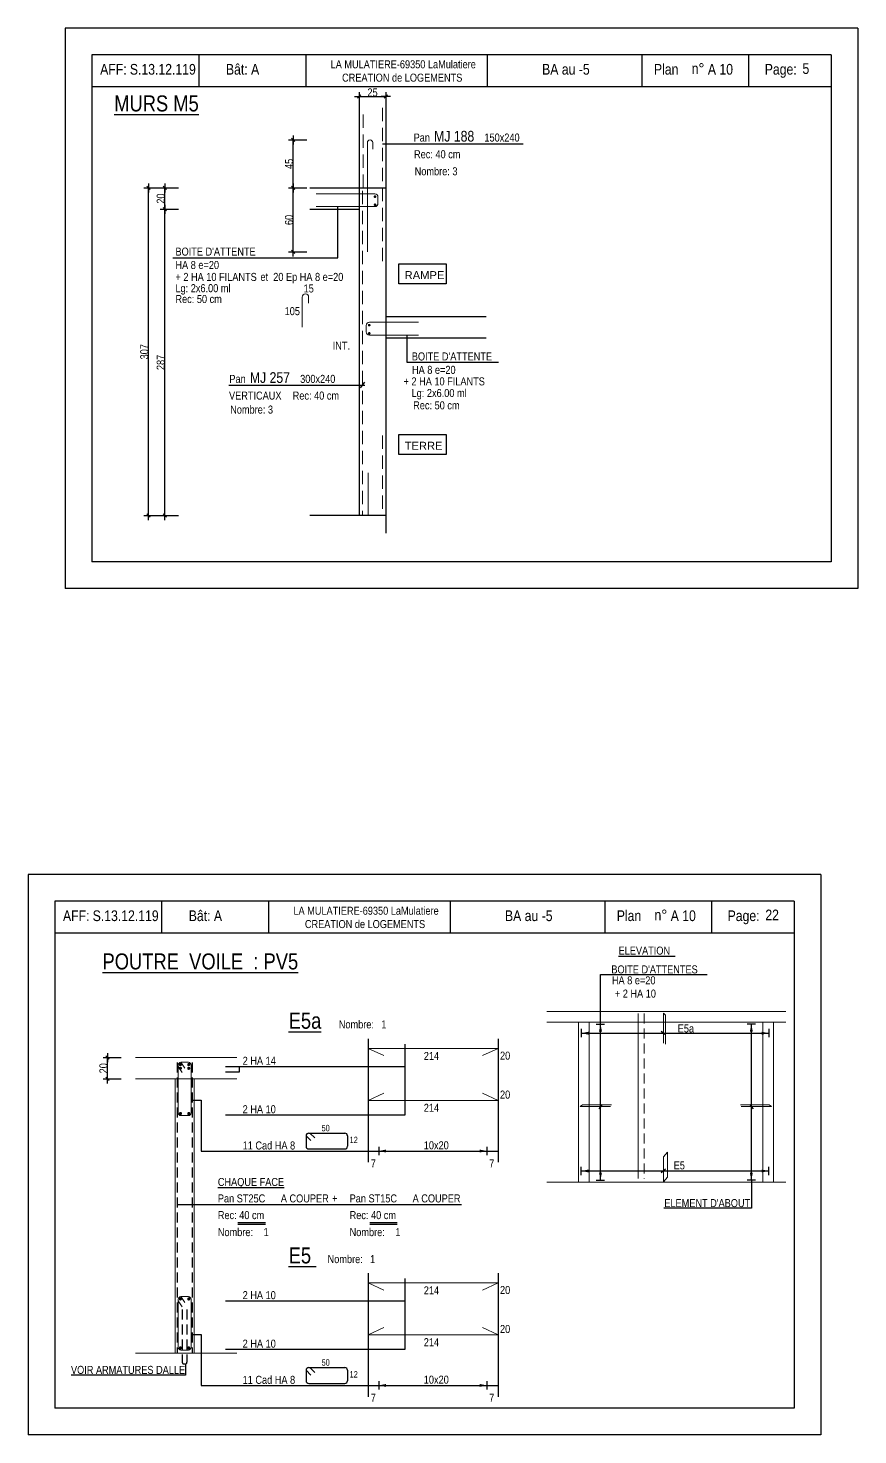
# Model space of a CAD drawing. Header units: metres. Extents: x -9927 to 45032, y -190416 to 12166.
# Drawn here: x 6372 to 7927, y -132466 to -129830 of the extents above; entities that cross this region are included whole.
import ezdxf
from ezdxf.enums import TextEntityAlignment as Align

# ---------------------------------------------------------------- set-up
doc = ezdxf.new("R2010")
doc.units = ezdxf.units.M
doc.header["$PDMODE"] = 65
doc.linetypes.add('CACHE2', pattern=[0.1875, 0.125, -0.0625])
for name, color, linetype in [('01_cote_gen', 4, 'Continuous'), ('01_fenetres', 171, 'Continuous'), ('01_linteaux', 3, 'Continuous'), ('01_murs_coup', 5, 'Continuous'), ('01_sem', 42, 'Continuous'), ('01_texte', 230, 'Continuous'), ('AA_COTES', 2, 'Continuous')]:
    doc.layers.add(name, color=color, linetype=linetype)
doc.styles.add('MATTE_TXT', font='arial.ttf')
doc.styles.add('STYLE2', font='ARIALN.TTF')
doc.dimstyles.new('JB25', dxfattribs={"dimscale": 0.1, "dimtxt": 150, "dimasz": 17, "dimexe": 0.1, "dimexo": 0.1, "dimgap": 0.09, "dimtad": 1, "dimdec": 1, "dimlfac": 0.5, "dimdsep": 46, "dimtxsty": 'STYLE2', "dimblk1": 'BOND_G', "dimblk2": 'BOND_D', "dimsah": 1, "dimcen": 1.5, "dimdle": 0.01, "dimse1": 1, "dimse2": 1, "dimclrd": 4, "dimclre": 2, "dimclrt": 5, "dimadec": 0, "dimazin": 0, "dimtfac": 2.333333, "dimtdec": 1, "dimtix": 1, "dimtmove": 2, "dimatfit": 3, "dimldrblk": 'BOND_G', "dimfxl": 1, "dimtolj": 1, "dimtzin": 0, "dimarcsym": 0})

# ---------------------------------------------------------------- blocks, each defined once
blk = doc.blocks.new('BOND_G')
at = {"layer": 'AA_COTES', "color": 0}
for p, q in [((5, 0), (-5, 0)), ((1.8, 1.8), (-1.8, -1.8)), ((0, -5), (0, 15))]:
    blk.add_line(p, q, dxfattribs=at)
blk = doc.blocks.new('BOND_D')
at = {"layer": 'AA_COTES', "color": 0}
for p, q in [((5, 0), (-5, 0)), ((-1.8, -1.8), (1.8, 1.8)), ((0, 5), (0, -15))]:
    blk.add_line(p, q, dxfattribs=at)
blk = doc.blocks.new('*D1198')
at = {"layer": '01_cote_gen', "color": 4, "lineweight": -2, "transparency": 16777216}
blk.add_line((6628.2, -130168), (6628.2, -130131.4), dxfattribs=at)
at = {"layer": 'DEFPOINTS', "color": 0, "lineweight": 0, "transparency": 16777216}
for p in [(6628.2, -130129.7), (6653.7, -130129.7), (6653.7, -130169.7)]:
    blk.add_point(p, dxfattribs=at)
at = {"layer": '01_cote_gen', "color": 4, "lineweight": -2, "transparency": 16777216, "xscale": 1.7, "yscale": 1.7, "zscale": 1.7}
for name, p, rotation in [('BOND_D', (6628.2, -130129.7), 90), ('BOND_G', (6628.2, -130169.7), 270)]:
    blk.add_blockref(name, p, dxfattribs=dict(at, rotation=rotation))
at = {"layer": '01_cote_gen', "color": 5, "lineweight": 0, "transparency": 16777216, "insert": (6620.6, -130149.7), "char_height": 15, "attachment_point": 5, "rotation": 90, "style": 'STYLE2'}
blk.add_mtext('\\A1;20', dxfattribs=at)
blk = doc.blocks.new('*D1199')
at = {"layer": '01_cote_gen', "color": 4, "lineweight": -2, "transparency": 16777216}
blk.add_line((6868.7, -130128), (6868.7, -130041.4), dxfattribs=at)
at = {"layer": 'DEFPOINTS', "color": 0, "lineweight": 0, "transparency": 16777216}
for p in [(6868.7, -130039.7), (6998.4, -130039.7), (6961.8, -130129.7)]:
    blk.add_point(p, dxfattribs=at)
at = {"layer": '01_cote_gen', "color": 4, "lineweight": -2, "transparency": 16777216, "xscale": 1.7, "yscale": 1.7, "zscale": 1.7}
for name, p, rotation in [('BOND_D', (6868.7, -130039.7), 90), ('BOND_G', (6868.7, -130129.7), 270)]:
    blk.add_blockref(name, p, dxfattribs=dict(at, rotation=rotation))
at = {"layer": '01_cote_gen', "color": 5, "lineweight": 0, "transparency": 16777216, "insert": (6861, -130084.7), "char_height": 15, "attachment_point": 5, "rotation": 90, "style": 'STYLE2'}
blk.add_mtext('\\A1;45', dxfattribs=at)
blk = doc.blocks.new('*D1200')
at = {"layer": '01_cote_gen', "color": 4, "lineweight": -2, "transparency": 16777216}
blk.add_line((6994.1, -129958.5), (7040.7, -129958.5), dxfattribs=at)
at = {"layer": 'DEFPOINTS', "color": 0, "lineweight": 0, "transparency": 16777216}
for p in [(6992.4, -129958.9), (7042.4, -129958.5), (7042.4, -129958.9)]:
    blk.add_point(p, dxfattribs=at)
at = {"layer": '01_cote_gen', "color": 4, "lineweight": -2, "transparency": 16777216, "xscale": 1.7, "yscale": 1.7, "zscale": 1.7, "rotation": 180}
blk.add_blockref('BOND_G', (6992.4, -129958.5), dxfattribs=at)
at = {"layer": '01_cote_gen', "color": 4, "lineweight": -2, "transparency": 16777216, "xscale": 1.7, "yscale": 1.7, "zscale": 1.7}
blk.add_blockref('BOND_D', (7042.4, -129958.5), dxfattribs=at)
at = {"layer": '01_cote_gen', "color": 5, "lineweight": 0, "transparency": 16777216, "insert": (7017.4, -129950.8), "char_height": 15, "attachment_point": 5, "style": 'STYLE2'}
blk.add_mtext('\\A1;25', dxfattribs=at)
blk = doc.blocks.new('*D1201')
at = {"layer": '01_cote_gen', "color": 4, "lineweight": -2, "transparency": 16777216}
blk.add_line((6868.7, -130248), (6868.7, -130131.4), dxfattribs=at)
at = {"layer": 'DEFPOINTS', "color": 0, "lineweight": 0, "transparency": 16777216}
for p in [(6868.7, -130129.7), (7012, -130129.7), (7002.9, -130249.7)]:
    blk.add_point(p, dxfattribs=at)
at = {"layer": '01_cote_gen', "color": 4, "lineweight": -2, "transparency": 16777216, "xscale": 1.7, "yscale": 1.7, "zscale": 1.7}
for name, p, rotation in [('BOND_D', (6868.7, -130129.7), 90), ('BOND_G', (6868.7, -130249.7), 270)]:
    blk.add_blockref(name, p, dxfattribs=dict(at, rotation=rotation))
at = {"layer": '01_cote_gen', "color": 5, "lineweight": 0, "transparency": 16777216, "insert": (6861, -130189.7), "char_height": 15, "attachment_point": 5, "rotation": 90, "style": 'STYLE2'}
blk.add_mtext('\\A1;60', dxfattribs=at)
blk = doc.blocks.new('*D1211')
at = {"layer": '01_cote_gen', "color": 4, "lineweight": -2, "transparency": 16777216}
blk.add_line((6597.5, -130742), (6597.5, -130131.4), dxfattribs=at)
at = {"layer": 'DEFPOINTS', "color": 0, "lineweight": 0, "transparency": 16777216}
for p in [(6597.5, -130129.7), (6917.5, -130129.7), (6861.7, -130743.7)]:
    blk.add_point(p, dxfattribs=at)
at = {"layer": '01_cote_gen', "color": 4, "lineweight": -2, "transparency": 16777216, "xscale": 1.7, "yscale": 1.7, "zscale": 1.7}
for name, p, rotation in [('BOND_D', (6597.5, -130129.7), 90), ('BOND_G', (6597.5, -130743.7), 270)]:
    blk.add_blockref(name, p, dxfattribs=dict(at, rotation=rotation))
at = {"layer": '01_cote_gen', "color": 5, "lineweight": 0, "transparency": 16777216, "insert": (6589.8, -130436.7), "char_height": 15, "attachment_point": 5, "rotation": 90, "style": 'STYLE2'}
blk.add_mtext('\\A1;307', dxfattribs=at)
blk = doc.blocks.new('*D1212')
at = {"layer": '01_cote_gen', "color": 4, "lineweight": -2, "transparency": 16777216}
blk.add_line((6628.2, -130742), (6628.2, -130171.4), dxfattribs=at)
at = {"layer": 'DEFPOINTS', "color": 0, "lineweight": 0, "transparency": 16777216}
for p in [(6628.2, -130169.7), (6653.7, -130169.7), (6894.6, -130743.7)]:
    blk.add_point(p, dxfattribs=at)
at = {"layer": '01_cote_gen', "color": 4, "lineweight": -2, "transparency": 16777216, "xscale": 1.7, "yscale": 1.7, "zscale": 1.7}
for name, p, rotation in [('BOND_D', (6628.2, -130169.7), 90), ('BOND_G', (6628.2, -130743.7), 270)]:
    blk.add_blockref(name, p, dxfattribs=dict(at, rotation=rotation))
at = {"layer": '01_cote_gen', "color": 5, "lineweight": 0, "transparency": 16777216, "insert": (6620.6, -130456.7), "char_height": 15, "attachment_point": 5, "rotation": 90, "style": 'STYLE2'}
blk.add_mtext('\\A1;287', dxfattribs=at)
blk = doc.blocks.new('*D1247')
at = {"layer": '01_cote_gen', "color": 4, "linetype": 'Continuous', "lineweight": -2, "transparency": 16777216}
blk.add_line((6520.9, -131797.8), (6520.9, -131761.2), dxfattribs=at)
at = {"layer": 'DEFPOINTS', "color": 0, "linetype": 'Continuous', "lineweight": 0, "transparency": 16777216}
for p in [(6520.9, -131759.5), (6596.5, -131759.5), (6596.5, -131799.5)]:
    blk.add_point(p, dxfattribs=at)
at = {"layer": '01_cote_gen', "color": 4, "linetype": 'Continuous', "lineweight": -2, "transparency": 16777216, "xscale": 1.7, "yscale": 1.7, "zscale": 1.7}
for name, p, rotation in [('BOND_D', (6520.9, -131759.5), 90), ('BOND_G', (6520.9, -131799.5), 270)]:
    blk.add_blockref(name, p, dxfattribs=dict(at, rotation=rotation))
at = {"layer": '01_cote_gen', "color": 5, "linetype": 'Continuous', "lineweight": 0, "transparency": 16777216, "insert": (6513.3, -131779.5), "char_height": 15, "attachment_point": 5, "rotation": 90, "style": 'STYLE2'}
blk.add_mtext('\\A1;20', dxfattribs=at)

msp = doc.modelspace()

# ---------------------------------------------------------------- linework, layer by layer
at = {"layer": '01_cote_gen', "color": 5, "linetype": 'Continuous', "lineweight": 0}
msp.add_line((7515.08, -131676.52), (7515.08, -131986.27), dxfattribs=at)
at = {"layer": '01_cote_gen', "color": 5, "linetype": 'CACHE2', "lineweight": 0, "ltscale": 150}
msp.add_line((7526.23, -131676.52), (7526.23, -131986.76), dxfattribs=at)
at = {"layer": '01_fenetres', "ltscale": 30}
for p, q in [((6491.76, -129880.27), (6491.76, -130830.27)), ((6491.76, -129880.27), (6491.76, -130830.27)), ((6491.76, -129880.27), (6491.76, -130830.27)), ((7876.76, -129880.27), (6491.76, -129880.27)), ((6691.76, -129880.27), (6691.76, -129940.27)), ((6892.16, -129880.27), (6892.16, -129940.27)), ((7232.33, -129880.27), (7232.33, -129940.27)), ((7522.63, -129940.27), (7522.63, -129880.27)), ((7722.63, -129940.27), (7722.63, -129880.27)), ((7876.76, -129880.27), (7876.76, -130830.27)), ((7876.76, -129940.27), (6491.76, -129940.27)), ((7876.76, -130830.27), (6491.76, -130830.27)), ((6422.12, -131466.46), (6422.12, -132416.46)), ((7807.12, -131466.46), (6422.12, -131466.46)), ((6622.12, -131466.46), (6622.12, -131526.46)), ((6822.52, -131466.46), (6822.52, -131526.46)), ((7162.69, -131466.46), (7162.69, -131526.46)), ((7452.99, -131526.46), (7452.99, -131466.46)), ((7652.99, -131526.46), (7652.99, -131466.46)), ((7807.12, -131466.46), (7807.12, -132416.46)), ((7807.12, -131526.46), (6422.12, -131526.46)), ((7807.12, -132416.46), (6422.12, -132416.46))]:
    msp.add_line(p, q, dxfattribs=at)
at = {"layer": '01_linteaux', "linetype": 'Continuous'}
for p, q in [((6892.91, -131906.11), (6892.91, -131925.72)), ((6892.91, -131906.11), (6901.91, -131915.11)), ((6897.91, -131901.11), (6965.49, -131901.11)), ((6900.1, -131901.11), (6909.1, -131910.11)), ((6970.49, -131906.11), (6970.49, -131925.72)), ((6897.91, -131930.72), (6965.49, -131930.72)), ((6892.91, -132345.35), (6892.91, -132364.96)), ((6892.91, -132345.35), (6901.91, -132354.34)), ((6897.91, -132340.35), (6965.49, -132340.35)), ((6900.1, -132340.35), (6909.1, -132349.34)), ((6970.49, -132345.35), (6970.49, -132364.96)), ((6897.91, -132369.96), (6965.49, -132369.96))]:
    msp.add_line(p, q, dxfattribs=at)
for centre, start, end in [((6897.91, -131906.11), 90, 180), ((6965.49, -131906.11), 0, 90), ((6897.91, -131925.72), 180, 270), ((6965.49, -131925.72), 270, 0), ((6897.91, -132345.35), 90, 180), ((6965.49, -132345.35), 0, 90), ((6897.91, -132364.96), 180, 270), ((6965.49, -132364.96), 270, 0)]:
    msp.add_arc(centre, 5, start, end, dxfattribs=at)
at = {"layer": '01_murs_coup'}
for p, q in [((6992.36, -129958.92), (6992.36, -130129.69)), ((7042.36, -129958.92), (7042.36, -130776.74)), ((6899.93, -130129.69), (7042.36, -130129.69)), ((6992.36, -130129.69), (6992.36, -130743.7)), ((6899.93, -130169.69), (6992.36, -130169.69)), ((7042.36, -130370.58), (7230.39, -130370.58)), ((7042.36, -130410.58), (7230.39, -130410.58)), ((7042.36, -130743.7), (6899.93, -130743.7))]:
    msp.add_line(p, q, dxfattribs=at)
at = {"layer": '01_sem', "color": 2, "linetype": 'CACHE2', "lineweight": 0, "ltscale": 200}
for p, q in [((6999.61, -130129.69), (6999.61, -129986.75)), ((7036.36, -130593.7), (7036.36, -130743.7))]:
    msp.add_line(p, q, dxfattribs=at)
at = {"layer": '01_sem', "color": 5, "linetype": 'CACHE2', "lineweight": 0, "ltscale": 200}
for p, q in [((7036.36, -129979.69), (7036.36, -130279.69)), ((6998.36, -130135.03), (6998.36, -130743.7))]:
    msp.add_line(p, q, dxfattribs=at)
at = {"layer": '01_sem', "color": 2, "lineweight": 0, "ltscale": 7}
for p, q in [((7007.69, -130044.69), (7007.69, -130249.69)), ((7017.69, -130044.69), (7017.69, -130057)), ((7021.58, -130140.7), (6912.04, -130140.7)), ((7027.58, -130146.7), (7027.58, -130158.7)), ((7021.58, -130164.7), (6912.04, -130164.7)), ((6885.68, -130334.23), (6885.68, -130390.38)), ((6897.68, -130334.23), (6897.68, -130345.44)), ((7011.75, -130381.58), (7103.29, -130381.58)), ((7005.75, -130387.58), (7005.75, -130399.58)), ((7011.75, -130405.58), (7103.29, -130405.58)), ((7009.07, -130663.7), (7009.07, -130743.7)), ((7344.01, -131672.83), (7791.78, -131672.83)), ((7562.51, -131675.91), (7562.51, -131732.58)), ((7562.51, -131675.91), (7566.04, -131680.14)), ((7344.01, -131692.83), (7791.78, -131692.83)), ((7403.11, -131692.83), (7403.11, -131992.83)), ((7423.11, -131692.83), (7423.11, -131992.83)), ((7566.04, -131680.14), (7566.04, -131734.07)), ((7748.63, -131692.83), (7748.63, -131992.83)), ((7768.63, -131692.83), (7768.63, -131992.83)), ((7009.33, -131742.45), (7038.66, -131755.79)), ((7009.33, -131742.45), (7252.81, -131742.45)), ((7252.81, -131742.45), (7223.49, -131755.79)), ((6573.41, -131759.45), (6763.39, -131759.45)), ((6653.45, -131773.22), (6653.45, -131863.22)), ((6653.45, -131776), (6660.8, -131787.2)), ((6658.45, -131768.22), (6672.45, -131768.22)), ((6658.45, -131768.22), (6665.8, -131779.41)), ((6677.45, -131773.22), (6677.45, -131863.22)), ((6573.41, -131799.45), (6763.39, -131799.45)), ((6647.45, -131799.45), (6647.45, -132313.45)), ((6683.45, -131799.45), (6683.45, -132313.45)), ((7009.33, -131839.62), (7038.66, -131826.28)), ((7252.81, -131839.62), (7223.49, -131826.28)), ((7009.33, -131839.62), (7252.81, -131839.62)), ((7406.74, -131851.38), (7410.97, -131847.84)), ((7406.74, -131851.38), (7463.4, -131851.38)), ((7410.97, -131847.84), (7464.89, -131847.84)), ((7760.77, -131847.84), (7706.84, -131847.84)), ((7765, -131851.38), (7708.33, -131851.38)), ((7760.77, -131847.84), (7765, -131851.38)), ((6658.45, -131868.22), (6672.45, -131868.22)), ((7562.51, -131945.33), (7569.78, -131936.62)), ((7569.78, -131983.67), (7569.78, -131936.62)), ((7562.51, -131992.38), (7562.51, -131945.33)), ((7344.01, -131992.83), (7791.78, -131992.83)), ((7562.51, -131992.38), (7569.78, -131983.67)), ((7009.33, -132181.69), (7252.81, -132181.69)), ((7009.33, -132181.69), (7038.66, -132195.03)), ((7252.81, -132181.69), (7223.49, -132195.03)), ((6653.45, -132212.45), (6653.45, -132302.45)), ((6653.45, -132215.23), (6660.8, -132226.43)), ((6658.45, -132207.45), (6672.45, -132207.45)), ((6658.45, -132207.45), (6665.8, -132218.65)), ((6677.45, -132212.45), (6677.45, -132302.45)), ((7009.33, -132278.86), (7038.66, -132265.52)), ((7009.33, -132278.86), (7252.81, -132278.86)), ((7252.81, -132278.86), (7223.49, -132265.52)), ((6658.45, -132307.45), (6672.45, -132307.45)), ((6573.41, -132313.45), (6763.39, -132313.45)), ((6590.03, -132313.45), (6742.33, -132313.45))]:
    msp.add_line(p, q, dxfattribs=at)
at = {"layer": '01_sem', "color": 2, "lineweight": 0, "ltscale": 7, "flags": 128}
for points, const_width in [([(7023.31, -130146.02, -1), (7020.81, -130146.02, -1)], 2.5), ([(7023.38, -130161.35, -1), (7020.88, -130161.35, -1)], 2.5), ([(7010.02, -130386.9, 1), (7012.52, -130386.9, 1)], 2.5), ([(7009.95, -130402.23, 1), (7012.45, -130402.23, 1)], 2.5), ([(6655.97, -131772.52, 1), (6658.97, -131772.52, 1)], 3), ([(6655.97, -131779.52, 1), (6658.97, -131779.52, 1)], 3), ([(6671.61, -131772.52, 1), (6674.61, -131772.52, 1)], 3), ([(6671.61, -131779.52, 1), (6674.61, -131779.52, 1)], 3), ([(6655.97, -131864.37, 1), (6658.97, -131864.37, 1)], 3), ([(6671.61, -131864.37, 1), (6674.61, -131864.37, 1)], 3), ([(6655.97, -132211.76, 1), (6658.97, -132211.76, 1)], 3), ([(6671.61, -132211.76, 1), (6674.61, -132211.76, 1)], 3), ([(6655.97, -132303.61, 1), (6658.97, -132303.61, 1)], 3), ([(6671.61, -132303.61, 1), (6674.61, -132303.61, 1)], 3)]:
    msp.add_lwpolyline(points, format="xyb", close=True, dxfattribs=dict(at, const_width=const_width))
at = {"layer": '01_sem', "color": 2, "lineweight": 0, "ltscale": 7}
for centre, radius, start, end in [((7012.69, -130044.69), 5, 90, 180), ((7012.69, -130044.69), 5, 0, 90), ((7021.58, -130146.7), 6, 0, 90), ((7021.58, -130158.7), 6, 270, 0), ((6891.68, -130334.23), 6, 90, 180), ((6891.68, -130334.23), 6, 0, 90), ((7011.75, -130387.58), 6, 90, 180), ((7011.75, -130399.58), 6, 180, 270), ((6658.45, -131773.22), 5, 90, 180), ((6672.45, -131773.22), 5, 0, 90), ((6658.45, -131863.22), 5, 180, 270), ((6672.45, -131863.22), 5, 270, 0), ((6658.45, -132212.45), 5, 90, 180), ((6672.45, -132212.45), 5, 0, 90), ((6658.45, -132302.45), 5, 180, 270), ((6672.45, -132302.45), 5, 270, 0)]:
    msp.add_arc(centre, radius, start, end, dxfattribs=at)
at = {"layer": '01_texte', "ltscale": 30}
for p, q in [((6441.76, -129830.27), (6441.76, -130880.27)), ((7926.76, -129830.27), (6441.76, -129830.27)), ((7926.76, -129830.27), (7926.76, -130880.27)), ((7926.76, -130880.27), (6441.76, -130880.27)), ((6372.12, -131416.46), (6372.12, -132466.46)), ((7857.12, -131416.46), (6372.12, -131416.46)), ((7857.12, -131416.46), (7857.12, -132466.46)), ((7436.5, -131696.74), (7452.14, -131696.74)), ((7444.56, -131988.96), (7444.56, -131696.74)), ((7735.24, -131696.74), (7719.6, -131696.74)), ((7727.18, -131988.96), (7727.18, -131696.74)), ((7009.33, -131724.51), (7009.33, -131955.73)), ((7252.81, -131724.51), (7252.81, -131955.73)), ((7408.48, -131705.67), (7408.48, -131721.31)), ((7408.48, -131713.73), (7760.16, -131713.73)), ((7566.64, -131717.04), (7558.37, -131710.42)), ((7760.16, -131705.67), (7760.16, -131721.31)), ((7078.34, -131866.72), (7078.34, -131734.04)), ((6741.93, -131775.86), (7078.34, -131775.86)), ((6767.81, -131775.86), (6767.81, -131786.54)), ((6767.81, -131786.54), (6742, -131786.54)), ((6677.45, -131839.19), (6696.62, -131839.19)), ((6696.62, -131839.19), (6696.62, -131934.58)), ((7447.87, -131847.24), (7441.25, -131855.52)), ((7723.86, -131847.24), (7730.49, -131855.52)), ((6741.93, -131866.72), (7078.34, -131866.72)), ((6696.62, -131934.58), (7252.81, -131934.58)), ((7029.05, -131926.52), (7029.05, -131942.16)), ((7231.72, -131926.52), (7231.72, -131942.16)), ((7408.48, -131979.98), (7408.48, -131964.34)), ((7760.16, -131979.98), (7760.16, -131964.34)), ((7408.48, -131971.92), (7760.16, -131971.92)), ((7436.5, -131988.96), (7452.14, -131988.96)), ((7566.64, -131968.61), (7558.37, -131975.23)), ((7735.24, -131988.96), (7719.6, -131988.96)), ((7727.18, -131988.96), (7727.18, -132041.61)), ((7727.18, -132041.61), (7562.94, -132041.61)), ((7009.33, -132163.75), (7009.33, -132394.96)), ((7078.34, -132305.96), (7078.34, -132173.27)), ((7252.81, -132163.75), (7252.81, -132394.96)), ((6741.93, -132215.1), (7078.34, -132215.1)), ((6677.45, -132278.42), (6696.62, -132278.42)), ((6696.62, -132278.42), (6696.62, -132373.82)), ((6741.93, -132305.96), (7078.34, -132305.96)), ((6666.75, -132333.51), (6666.75, -132354.73)), ((6666.75, -132354.73), (6452.96, -132354.73)), ((6696.62, -132373.82), (7252.81, -132373.82)), ((7029.05, -132365.76), (7029.05, -132381.4)), ((7231.72, -132365.76), (7231.72, -132381.4)), ((7857.12, -132466.46), (6372.12, -132466.46))]:
    msp.add_line(p, q, dxfattribs=at)
at = {"layer": '01_texte'}
for p, q in [((7036.36, -130046.95), (7299.35, -130046.95)), ((6952.45, -130260.41), (6952.45, -130164.7)), ((6643.16, -130260.41), (6952.45, -130260.41)), ((7082.28, -130456.86), (7082.28, -130405.58)), ((7253.51, -130456.86), (7082.28, -130456.86)), ((6748.35, -130499.22), (7003.09, -130499.22)), ((7002.46, -130493.94), (6994.27, -130504.49)), ((7444.32, -131603.72), (7644.62, -131603.72)), ((7444.32, -131696.74), (7444.32, -131603.72)), ((6651.45, -132034.94), (6937.47, -132034.94)), ((6898.36, -132034.94), (7184.38, -132034.94)), ((6816.93, -132069.13), (6765.17, -132069.13)), ((6816.93, -132072.43), (6765.17, -132072.43)), ((7063.83, -132069.13), (7012.08, -132069.13)), ((7063.83, -132072.43), (7012.08, -132072.43))]:
    msp.add_line(p, q, dxfattribs=at)
at = {"layer": '01_texte', "linetype": 'CACHE2', "ltscale": 150}
for p, q in [((6651.45, -131768.43), (6651.45, -132313.45)), ((6679.45, -131768.43), (6679.45, -132313.45)), ((6660.92, -132231.67), (6660.92, -132330.51)), ((6669.75, -132231.67), (6669.75, -132330.51)), ((6663.92, -132333.51), (6666.75, -132333.51))]:
    msp.add_line(p, q, dxfattribs=at)
at = {"layer": '01_texte', "elevation": 9.99}
for points in [[(7066.51, -130272.06), (7155.1, -130272.06), (7155.1, -130309.35), (7066.51, -130309.35)], [(7066.51, -130591.76), (7155.1, -130591.76), (7155.1, -130629.05), (7066.51, -130629.05)]]:
    msp.add_lwpolyline(points, close=True, dxfattribs=at)
at = {"layer": '01_texte', "linetype": 'CACHE2', "ltscale": 150}
for centre, start, end in [((6663.92, -132330.51), 180, 270), ((6666.75, -132330.51), 270, 0)]:
    msp.add_arc(centre, 3, start, end, dxfattribs=at)
at = {"layer": '01_texte', "ltscale": 30}
for points in [[(7444.56, -131696.74), (7441.8, -131710.56), (7444.56, -131710.56)], [(7444.56, -131696.74), (7447.31, -131710.56), (7444.56, -131710.56)], [(7727.18, -131696.74), (7724.42, -131710.56), (7727.18, -131710.56)], [(7727.18, -131696.74), (7729.93, -131710.56), (7727.18, -131710.56)], [(7408.48, -131713.73), (7422.3, -131710.98), (7422.3, -131713.73)], [(7408.48, -131713.73), (7422.3, -131716.49), (7422.3, -131713.73)], [(7760.16, -131713.73), (7746.34, -131710.98), (7746.34, -131713.73)], [(7760.16, -131713.73), (7746.34, -131716.49), (7746.34, -131713.73)], [(7029.05, -131934.58), (7042.87, -131931.83), (7042.87, -131934.58)], [(7029.05, -131934.58), (7042.87, -131937.34), (7042.87, -131934.58)], [(7231.72, -131934.58), (7217.9, -131931.83), (7217.9, -131934.58)], [(7231.72, -131934.58), (7217.9, -131937.34), (7217.9, -131934.58)], [(7408.48, -131971.92), (7422.3, -131969.17), (7422.3, -131971.92)], [(7408.48, -131971.92), (7422.3, -131974.68), (7422.3, -131971.92)], [(7444.56, -131988.96), (7441.8, -131975.14), (7444.56, -131975.14)], [(7444.56, -131988.96), (7447.31, -131975.14), (7444.56, -131975.14)], [(7727.18, -131988.96), (7724.42, -131975.14), (7727.18, -131975.14)], [(7727.18, -131988.96), (7729.93, -131975.14), (7727.18, -131975.14)], [(7760.16, -131971.92), (7746.34, -131969.17), (7746.34, -131971.92)], [(7760.16, -131971.92), (7746.34, -131974.68), (7746.34, -131971.92)], [(7029.05, -132373.82), (7042.87, -132371.06), (7042.87, -132373.82)], [(7029.05, -132373.82), (7042.87, -132376.57), (7042.87, -132373.82)], [(7231.72, -132373.82), (7217.9, -132371.06), (7217.9, -132373.82)], [(7231.72, -132373.82), (7217.9, -132376.57), (7217.9, -132373.82)]]:
    msp.add_solid(points, dxfattribs=at)

# ---------------------------------------------------------------- texts
at = {"layer": '01_texte'}
for s, height, style, p in [('AFF:', 20, 'STYLE2', (6507.06, -129917.42)), ('S.13.12.119', 20, 'STYLE2', (6562.72, -129917.42)), ('Bât: A', 20, 'STYLE2', (6742.7, -129917.42)), ('LA MULATIERE-69350 LaMulatiere', 15, 'STYLE2', (6938.85, -129905.55)), ('BA au -5', 20, 'STYLE2', (7335.16, -129917.42)), ('Plan', 20, 'STYLE2', (7544.68, -129917.42)), ('n%%D', 20, 'STYLE2', (7615.36, -129915.98)), ('A 10', 20, 'STYLE2', (7645.7, -129917.42)), ('Page:', 20, 'STYLE2', (7752.35, -129917.42)), ('5', 20, 'STYLE2', (7823.03, -129915.98)), ('CREATION de LOGEMENTS', 15, 'STYLE2', (6960.34, -129930.55)), ('%%UMURS M5', 30, 'STYLE2', (6533.4, -129986.34)), (' Pan    ', 15, 'STYLE2', (7089.6, -130042.83)), ('MJ 188', 20, 'STYLE2', (7132.83, -130042.83)), ('150x240', 15, 'STYLE2', (7227.05, -130042.83)), ('Rec: 40 cm', 15, 'STYLE2', (7095.24, -130074.11)), ('Nombre: 3', 15, 'STYLE2', (7096.39, -130106.02)), ("BOITE D'ATTENTE", 15, 'STYLE2', (6648.15, -130256.54)), ('HA 8 e=20', 15, 'STYLE2', (6648.15, -130281.68)), ('+ 2 HA 10 FILANTS', 15, 'STYLE2', (6648.15, -130303.99)), ('et  20 Ep HA 8 e=20', 15, 'STYLE2', (6807.43, -130303.99)), ('RAMPE', 15, 'MATTE_TXT', (7077.55, -130300.66, 9.99)), ('Lg: 2x6.00 ml', 15, 'STYLE2', (6648.15, -130325.12)), ('Rec: 50 cm', 15, 'STYLE2', (6648.15, -130345.41)), ('15', 15, 'STYLE2', (6888.24, -130325.63)), ('105', 15, 'STYLE2', (6852.71, -130368.11)), ('INT.', 15, 'STYLE2', (6942.77, -130432.76)), ("BOITE D'ATTENTE", 15, 'STYLE2', (7091.03, -130452.99)), ('HA 8 e=20', 15, 'STYLE2', (7091.34, -130478.14)), (' Pan    ', 15, 'STYLE2', (6744.36, -130495.1)), ('MJ 257 ', 20, 'STYLE2', (6787.59, -130495.1)), ('300x240', 15, 'STYLE2', (6881.82, -130495.1)), ('+ 2 HA 10 FILANTS', 15, 'STYLE2', (7075.53, -130499.76)), ('VERTICAUX', 15, 'STYLE2', (6748.52, -130526.38)), ('Rec: 40 cm', 15, 'STYLE2', (6867.82, -130526.38)), ('Lg: 2x6.00 ml', 15, 'STYLE2', (7090.58, -130521.58)), ('Nombre: 3', 15, 'STYLE2', (6750.72, -130552.59)), ('Rec: 50 cm', 15, 'STYLE2', (7093.6, -130544.6)), ('TERRE', 15, 'MATTE_TXT', (7077.55, -130620.36, 9.99)), ('AFF:', 20, 'STYLE2', (6437.42, -131503.61)), ('S.13.12.119', 20, 'STYLE2', (6493.08, -131503.61)), ('Bât: A', 20, 'STYLE2', (6673.06, -131503.61)), ('LA MULATIERE-69350 LaMulatiere', 15, 'STYLE2', (6869.22, -131491.74)), ('BA au -5', 20, 'STYLE2', (7265.52, -131503.61)), ('Plan', 20, 'STYLE2', (7475.04, -131503.61)), ('n%%D', 20, 'STYLE2', (7545.72, -131502.17)), ('A 10', 20, 'STYLE2', (7576.07, -131503.61)), ('Page:', 20, 'STYLE2', (7682.71, -131503.61)), ('22', 20, 'STYLE2', (7753.39, -131502.17)), ('CREATION de LOGEMENTS', 15, 'STYLE2', (6890.7, -131516.74)), ('%%UELEVATION  ', 15, 'STYLE2', (7478.5, -131566.47)), ('%%UE5a', 30, 'STYLE2', (6860.26, -131705.37)), ('Nombre:', 15, 'STYLE2', (6954.23, -131704.74)), ('1', 15, 'STYLE2', (7033.85, -131704.74)), ('E5a', 15, 'STYLE2', (7589.26, -131712.38)), ('214', 15, 'STYLE2', (7113.43, -131763.9)), ('20', 15, 'STYLE2', (7256.28, -131763.27)), ('2 HA 14', 15, 'STYLE2', (6774.06, -131772.9)), ('20', 15, 'STYLE2', (7256.28, -131836.29)), ('2 HA 10', 15, 'STYLE2', (6774.06, -131863.77)), ('214', 15, 'STYLE2', (7113.43, -131861.07)), ('50', 12, 'STYLE2', (6921.96, -131897.56)), ('12', 12, 'STYLE2', (6974.48, -131919.77)), ('11 Cad HA 8', 15, 'STYLE2', (6774.06, -131931.63)), ('10x20', 15, 'STYLE2', (7113.43, -131931.29)), ('7', 15, 'STYLE2', (7014.11, -131965.23)), ('7', 15, 'STYLE2', (7235.96, -131965.23)), ('E5', 15, 'STYLE2', (7581.68, -131968.93)), ('%%UCHAQUE FACE', 15, 'STYLE2', (6727.59, -132000.04)), ('Pan ST25C', 15, 'STYLE2', (6727.59, -132030.83)), ('A COUPER', 15, 'STYLE2', (6845.62, -132030.83)), ('+', 15, 'STYLE2', (6941.57, -132030.83)), ('Pan ST15C', 15, 'STYLE2', (6974.5, -132030.83)), ('A COUPER', 15, 'STYLE2', (7092.52, -132030.83)), ('Rec: 40 cm', 15, 'STYLE2', (6727.59, -132062.11)), ('Rec: 40 cm', 15, 'STYLE2', (6974.5, -132062.11)), ('Nombre:', 15, 'STYLE2', (6727.59, -132094.02)), (' 1', 15, 'STYLE2', (6808.44, -132094.02)), ('Nombre:', 15, 'STYLE2', (6974.5, -132094.02)), (' 1', 15, 'STYLE2', (7055.35, -132094.02)), ('%%UE5 ', 30, 'STYLE2', (6860.26, -132145.24)), ('Nombre:', 15, 'STYLE2', (6933.23, -132144.6)), ('1', 15, 'STYLE2', (7012.85, -132144.6)), ('2 HA 10', 15, 'STYLE2', (6774.06, -132212.14)), ('214', 15, 'STYLE2', (7113.43, -132203.14)), ('20', 15, 'STYLE2', (7256.28, -132202.5)), ('20', 15, 'STYLE2', (7256.28, -132275.53)), ('2 HA 10', 15, 'STYLE2', (6774.06, -132303)), ('214', 15, 'STYLE2', (7113.43, -132300.31)), ('50', 12, 'STYLE2', (6921.96, -132336.8)), ('VOIR ARMATURES DALLE', 15, 'STYLE2', (6452.42, -132352.22)), ('11 Cad HA 8', 15, 'STYLE2', (6774.06, -132370.86)), ('12', 12, 'STYLE2', (6974.48, -132359.01)), ('10x20', 15, 'STYLE2', (7113.43, -132370.52)), ('7', 15, 'STYLE2', (7014.11, -132404.47)), ('7', 15, 'STYLE2', (7235.96, -132404.47))]:
    msp.add_text(s, height=height, dxfattribs=dict(at, style=style)).set_placement(p)
at = {"layer": '01_texte', "style": 'STYLE2'}
msp.add_text('%%UPOUTRE  VOILE  : PV5', height=30, dxfattribs=at).set_placement((6694.8, -131579.22), align=Align.MIDDLE)
for s, p in [("BOITE D'ATTENTES", (7626.66, -131601.69)), ('HA 8 e=20', (7547.6, -131622.09)), ('+ 2 HA 10  ', (7557.95, -131647.02))]:
    msp.add_text(s, height=15, dxfattribs=at).set_placement(p, align=Align.RIGHT)
at = {"layer": '01_texte', "ltscale": 30, "style": 'STYLE2'}
msp.add_text("ELEMENT D'ABOUT", height=15, dxfattribs=at).set_placement((7724.97, -132039.58), align=Align.RIGHT)

# ---------------------------------------------------------------- dimensions: what is measured, and where the dimension line sits
at = {"layer": '01_cote_gen', "lineweight": 0}
dim = msp.add_linear_dim(base=(7042.36, -129958.47), p1=(6992.36, -129958.92), p2=(7042.36, -129958.92), dimstyle='JB25', dxfattribs=at)
dim.commit()
dim.dimension.update_dxf_attribs({"geometry": '*D1200', "text_midpoint": (7017.36, -129950.8)})
for base, p1, p2, picture, middle in [((6868.68, -130039.69), (6961.79, -130129.69), (6998.36, -130039.69), '*D1199', (6861.05, -130084.69)), ((6597.47, -130129.69), (6861.69, -130743.7), (6917.54, -130129.69), '*D1211', (6589.81, -130436.7)), ((6628.24, -130129.69), (6653.74, -130169.69), (6653.74, -130129.69), '*D1198', (6620.57, -130149.69)), ((6868.68, -130129.69), (7002.92, -130249.69), (7012.04, -130129.69), '*D1201', (6861.02, -130189.69)), ((6628.24, -130169.69), (6894.6, -130743.7), (6653.74, -130169.69), '*D1212', (6620.57, -130456.7))]:
    dim = msp.add_linear_dim(base=base, p1=p1, p2=p2, angle=90, dimstyle='JB25', dxfattribs=at)
    dim.commit()
    dim.dimension.update_dxf_attribs({"geometry": picture, "text_midpoint": middle})
at = {"layer": '01_cote_gen', "linetype": 'Continuous', "lineweight": 0}
dim = msp.add_linear_dim(base=(6520.93, -131759.45), p1=(6596.51, -131799.45), p2=(6596.51, -131759.45), angle=90, dimstyle='JB25', dxfattribs=at)
dim.commit()
dim.dimension.update_dxf_attribs({"geometry": '*D1247', "text_midpoint": (6513.26, -131779.45)})

doc.saveas('drawing.dxf')
